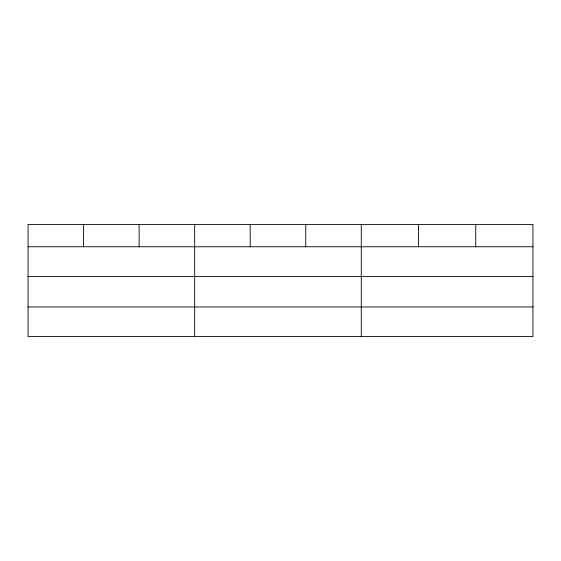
<?xml version="1.0" encoding="UTF-8"?>
<svg xmlns="http://www.w3.org/2000/svg" width="561" height="561" viewBox="0 0 561 561"><rect width="100%" height="100%" fill="white"/><g stroke="black" fill="none" stroke-linecap="round" stroke-linejoin="round"><path stroke-width="0.84" d="M532.95 276.405L532.95 224.407L28.05 224.407L28.05 336.593L532.95 336.593L532.95 276.405L28.05 276.405M28.05 246.763L532.95 246.763M28.05 306.951L532.95 306.951M475.728 224.407L475.728 246.763M418.506 224.407L418.506 246.763M361.284 224.407L361.284 336.593M305.745 224.407L305.745 246.763M250.206 224.407L250.206 246.763M194.667 224.407L194.667 336.593M139.128 224.407L139.128 246.763M83.589 224.407L83.589 246.763"/></g></svg>
